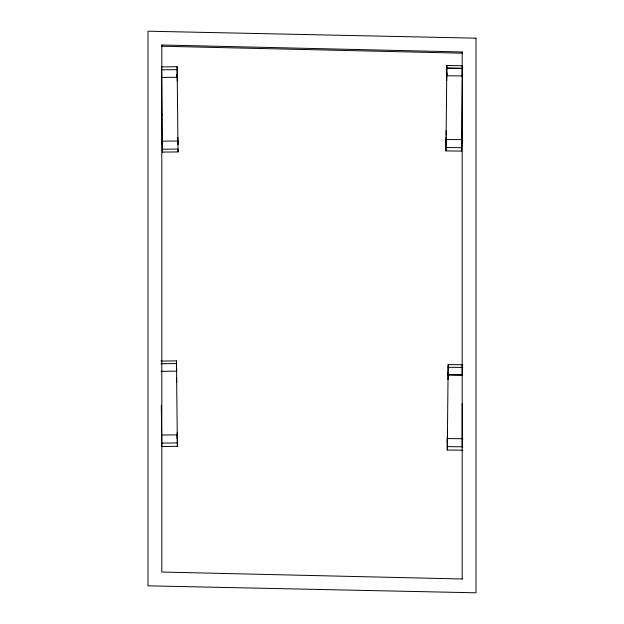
<?xml version="1.0" encoding="UTF-8"?>
<svg xmlns="http://www.w3.org/2000/svg" width="624" height="624" viewBox="0 0 624 624"><rect width="100%" height="100%" fill="white"/><g stroke="black" fill="none" stroke-linecap="round" stroke-linejoin="round"><path stroke-width="0.94" d="M462.197 446.792L462.197 403.588M462.197 375.016L462.197 365.001M462.197 75.941L462.197 65.918M446.698 80.48L446.768 72.868L446.729 75.777L462.345 75.941L462.462 65.684L446.846 65.512L446.729 75.746M461.791 130.642L461.635 143.738L461.666 139.651L446.043 139.48L445.934 150.922L461.557 151.094L461.659 143.029M446.043 139.487L446.012 143.567L446.098 136.89M462.985 438.742L447.361 438.571L447.275 446.628L447.26 450.021L462.883 450.185M447.369 438.578L447.338 442.666L447.416 435.989M448.024 379.571L448.165 364.603L462.868 364.767M462.368 75.832L461.557 151.094M446.168 130.471L445.934 150.922M446.121 135.104L446.464 103.529M446.456 104.341L446.846 65.512M447.447 434.195L448.165 364.603M447.494 429.562L447.26 450.021M448.048 374.845L462.751 375.001L448.048 374.868L448.087 372.161M160.859 361.07L176.483 360.906L176.693 382.574M160.976 371.335L176.6 371.14L176.483 360.906M176.6 371.171L176.561 368.261L176.576 371.054M177.388 446.316L177.278 434.866L161.655 435.045L161.764 446.48L177.388 446.316L176.639 378.199M161.803 44.99L161.803 46.215L462.197 53.188L462.197 51.964L161.803 44.99L161.803 572.036L462.197 578.994M161.546 69.826L177.169 69.662L177.255 77.259L161.632 77.423L161.515 66.916L177.138 66.745L177.528 104.653M162.427 152.1L162.396 149.214L178.019 149.081L178.051 151.936L162.419 152.092L161.998 114.106M160.898 363.737L176.522 363.55M161.741 443.102L177.364 442.931M462.431 68.32L446.807 68.156L460.59 68.328M445.957 147.537L461.581 147.709M448.126 367.279L462.829 367.435M447.275 446.628L462.899 446.807M177.255 77.259L177.216 74.084L177.278 81.097M178.043 151.921L177.512 103.678M162.31 142.342L162.341 144.752L162.31 141.157L177.934 141.024L177.965 144.596L177.879 137.522M177.224 432.284L177.31 438.961L177.278 434.881M162.006 115.066L161.608 76.635M161.312 405.467L161.639 435.131M177.13 66.737L177.161 69.623M462.197 51.964L462.197 579.01M475.987 38.173L148.013 31.2L148.013 585.827L475.987 592.8L475.987 38.173"/></g></svg>
